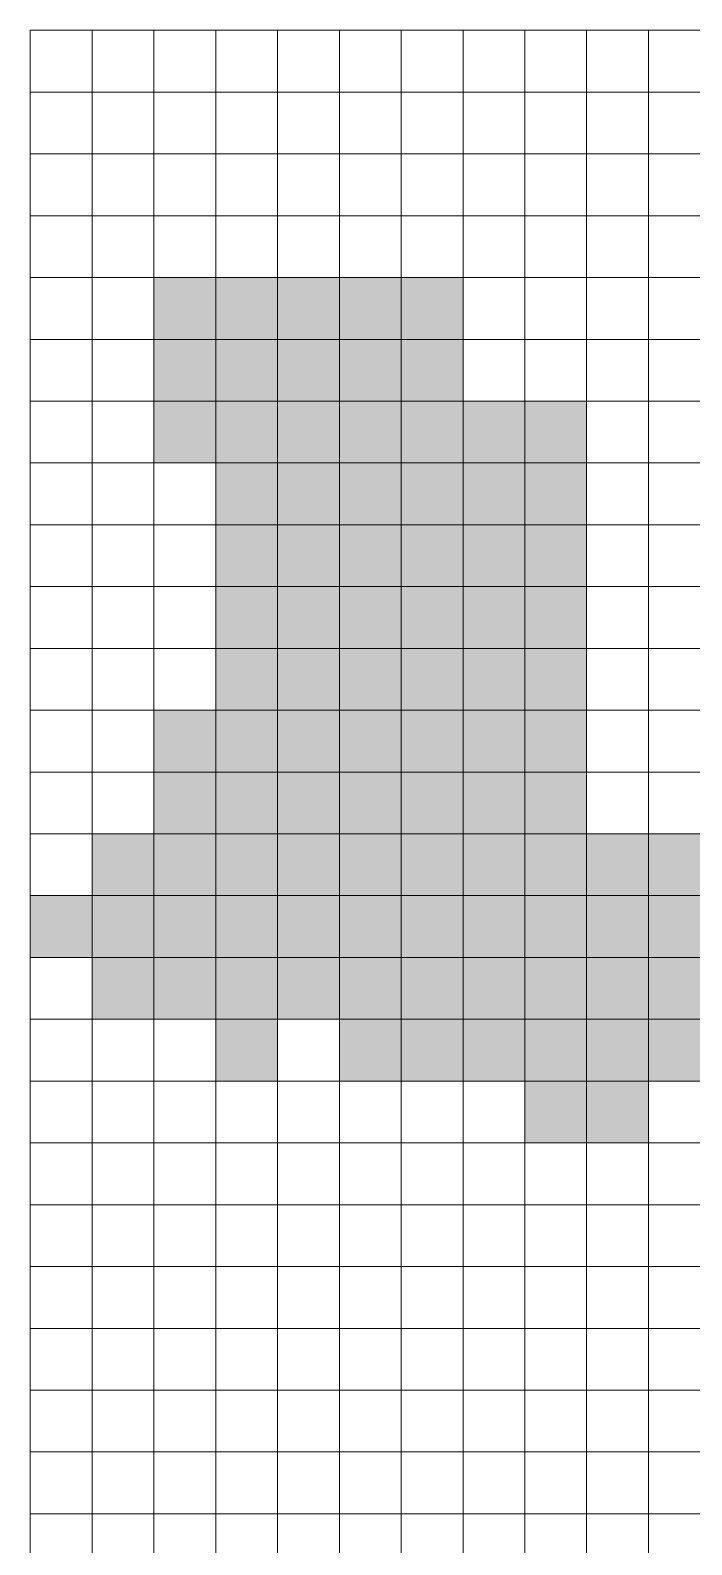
# Model space of a CAD drawing. Header units: millimetres. Extents: x 7481 to 272303, y 53290 to 107290.
# Drawn here: x 170005 to 180705, y 78790 to 103290 of the extents above; entities that cross this region are included whole.
import ezdxf

# ---------------------------------------------------------------- set-up
doc = ezdxf.new("R2010")
doc.units = ezdxf.units.MM
doc.layers.get('0').update_dxf_attribs({"lineweight": 0})
for name, color, linetype in [('l_square', 30, 'Continuous'), ('m_square', 40, 'Continuous'), ('n_green', 100, 'Continuous'), ('o_building', 252, 'Continuous'), ('river', 140, 'Continuous')]:
    doc.layers.add(name, color=color, linetype=linetype)

msp = doc.modelspace()

# ---------------------------------------------------------------- hatches: boundary and pattern name
at = {"layer": 'l_square'}
h = msp.add_hatch(color=256, dxfattribs=at)
h.dxf.hatch_style = 1
h.paths.add_polyline_path([(173005, 91290), (172005, 91290), (172005, 90290), (173005, 90290)])
h = msp.add_hatch(color=256, dxfattribs=at)
h.dxf.hatch_style = 1
h.paths.add_polyline_path([(174005, 91290), (173005, 91290), (173005, 90290), (174005, 90290)])
h = msp.add_hatch(color=256, dxfattribs=at)
h.dxf.hatch_style = 1
h.paths.add_polyline_path([(173005, 90290), (173005, 89290), (174005, 89290), (174005, 90290)])
h = msp.add_hatch(color=256, dxfattribs=at)
h.dxf.hatch_style = 1
h.paths.add_polyline_path([(178005, 87290), (177005, 87290), (177005, 86290), (178005, 86290)])
h = msp.add_hatch(color=256, dxfattribs=at)
h.dxf.hatch_style = 1
h.paths.add_polyline_path([(179005, 87290), (178005, 87290), (178005, 86290), (179005, 86290)])
h = msp.add_hatch(color=256, dxfattribs=at)
h.dxf.hatch_style = 1
h.paths.add_polyline_path([(180005, 87290), (179005, 87290), (179005, 86290), (180005, 86290)])
h = msp.add_hatch(color=256, dxfattribs=at)
h.dxf.hatch_style = 1
h.paths.add_polyline_path([(181005, 87290), (180005, 87290), (180005, 86290), (181005, 86290)])
h = msp.add_hatch(color=256, dxfattribs=at)
h.dxf.hatch_style = 1
h.paths.add_polyline_path([(179005, 86290), (178005, 86290), (178005, 85290), (179005, 85290)])
h = msp.add_hatch(color=256, dxfattribs=at)
h.dxf.hatch_style = 1
h.paths.add_polyline_path([(180005, 86290), (179005, 86290), (179005, 85290), (180005, 85290)])
at = {"layer": 'm_square'}
h = msp.add_hatch(color=256, dxfattribs=at)
h.dxf.hatch_style = 1
h.paths.add_polyline_path([(178005, 89290), (177005, 89290), (177005, 88290), (178005, 88290)])
h = msp.add_hatch(color=256, dxfattribs=at)
h.dxf.hatch_style = 1
h.paths.add_polyline_path([(172005, 88290), (171005, 88290), (171005, 87290), (172005, 87290)])
h = msp.add_hatch(color=256, dxfattribs=at)
h.dxf.hatch_style = 1
h.paths.add_polyline_path([(174005, 87290), (173005, 87290), (173005, 86290), (174005, 86290)])
at = {"layer": 'n_green'}
h = msp.add_hatch(color=256, dxfattribs=at)
h.dxf.hatch_style = 1
h.paths.add_polyline_path([(179005, 91290), (178005, 91290), (178005, 90290), (179005, 90290)])
h = msp.add_hatch(color=256, dxfattribs=at)
h.dxf.hatch_style = 1
h.paths.add_polyline_path([(175005, 90290), (174005, 90290), (174005, 89290), (175005, 89290)])
h = msp.add_hatch(color=256, dxfattribs=at)
h.dxf.hatch_style = 1
h.paths.add_polyline_path([(176005, 90290), (175005, 90290), (175005, 89290), (176005, 89290)])
h = msp.add_hatch(color=256, dxfattribs=at)
h.dxf.hatch_style = 1
h.paths.add_polyline_path([(177005, 90290), (176005, 90290), (176005, 89290), (177005, 89290)])
h = msp.add_hatch(color=256, dxfattribs=at)
h.dxf.hatch_style = 1
h.paths.add_polyline_path([(178005, 90290), (177005, 90290), (177005, 89290), (178005, 89290)])
h = msp.add_hatch(color=256, dxfattribs=at)
h.dxf.hatch_style = 1
h.paths.add_polyline_path([(179005, 90290), (178005, 90290), (178005, 89290), (179005, 89290)])
h = msp.add_hatch(color=256, dxfattribs=at)
h.dxf.hatch_style = 1
h.paths.add_polyline_path([(177005, 89290), (176005, 89290), (176005, 88290), (177005, 88290)])
h = msp.add_hatch(color=256, dxfattribs=at)
h.dxf.hatch_style = 1
h.paths.add_polyline_path([(176005, 87290), (175005, 87290), (175005, 86290), (176005, 86290)])
h = msp.add_hatch(color=256, dxfattribs=at)
h.dxf.hatch_style = 1
h.paths.add_polyline_path([(177005, 87290), (176005, 87290), (176005, 86290), (177005, 86290)])
at = {"layer": 'o_building'}
h = msp.add_hatch(color=256, dxfattribs=at)
h.dxf.hatch_style = 1
h.paths.add_polyline_path([(173005, 99290), (172005, 99290), (172005, 98290), (173005, 98290)])
h = msp.add_hatch(color=256, dxfattribs=at)
h.dxf.hatch_style = 1
h.paths.add_polyline_path([(174005, 99290), (173005, 99290), (173005, 98290), (174005, 98290)])
h = msp.add_hatch(color=256, dxfattribs=at)
h.dxf.hatch_style = 1
h.paths.add_polyline_path([(175005, 99290), (174005, 99290), (174005, 98290), (175005, 98290)])
h = msp.add_hatch(color=256, dxfattribs=at)
h.dxf.hatch_style = 1
h.paths.add_polyline_path([(176005, 99290), (175005, 99290), (175005, 98290), (176005, 98290)])
h = msp.add_hatch(color=256, dxfattribs=at)
h.dxf.hatch_style = 1
h.paths.add_polyline_path([(177005, 99290), (176005, 99290), (176005, 98290), (177005, 98290)])
h = msp.add_hatch(color=256, dxfattribs=at)
h.dxf.hatch_style = 1
h.paths.add_polyline_path([(173005, 98290), (172005, 98290), (172005, 97290), (173005, 97290)])
h = msp.add_hatch(color=256, dxfattribs=at)
h.dxf.hatch_style = 1
h.paths.add_polyline_path([(174005, 98290), (173005, 98290), (173005, 97290), (174005, 97290)])
h = msp.add_hatch(color=256, dxfattribs=at)
h.dxf.hatch_style = 1
h.paths.add_polyline_path([(175005, 98290), (174005, 98290), (174005, 97290), (175005, 97290)])
h = msp.add_hatch(color=256, dxfattribs=at)
h.dxf.hatch_style = 1
h.paths.add_polyline_path([(176005, 98290), (175005, 98290), (175005, 97290), (176005, 97290)])
h = msp.add_hatch(color=256, dxfattribs=at)
h.dxf.hatch_style = 1
h.paths.add_polyline_path([(177005, 98290), (176005, 98290), (176005, 97290), (177005, 97290)])
h = msp.add_hatch(color=256, dxfattribs=at)
h.dxf.hatch_style = 1
h.paths.add_polyline_path([(173005, 97290), (172005, 97290), (172005, 96290), (173005, 96290)])
h = msp.add_hatch(color=256, dxfattribs=at)
h.dxf.hatch_style = 1
h.paths.add_polyline_path([(174005, 97290), (173005, 97290), (173005, 96290), (174005, 96290)])
h = msp.add_hatch(color=256, dxfattribs=at)
h.dxf.hatch_style = 1
h.paths.add_polyline_path([(175005, 97290), (174005, 97290), (174005, 96290), (175005, 96290)])
h = msp.add_hatch(color=256, dxfattribs=at)
h.dxf.hatch_style = 1
h.paths.add_polyline_path([(176005, 97290), (175005, 97290), (175005, 96290), (176005, 96290)])
h = msp.add_hatch(color=256, dxfattribs=at)
h.dxf.hatch_style = 1
h.paths.add_polyline_path([(177005, 97290), (176005, 97290), (176005, 96290), (177005, 96290)])
h = msp.add_hatch(color=256, dxfattribs=at)
h.dxf.hatch_style = 1
h.paths.add_polyline_path([(178005, 97290), (177005, 97290), (177005, 96290), (178005, 96290)])
h = msp.add_hatch(color=256, dxfattribs=at)
h.dxf.hatch_style = 1
h.paths.add_polyline_path([(179005, 97290), (178005, 97290), (178005, 96290), (179005, 96290)])
h = msp.add_hatch(color=256, dxfattribs=at)
h.dxf.hatch_style = 1
h.paths.add_polyline_path([(174005, 96290), (173005, 96290), (173005, 95290), (174005, 95290)])
h = msp.add_hatch(color=256, dxfattribs=at)
h.dxf.hatch_style = 1
h.paths.add_polyline_path([(175005, 96290), (174005, 96290), (174005, 95290), (175005, 95290)])
h = msp.add_hatch(color=256, dxfattribs=at)
h.dxf.hatch_style = 1
h.paths.add_polyline_path([(176005, 96290), (175005, 96290), (175005, 95290), (176005, 95290)])
h = msp.add_hatch(color=256, dxfattribs=at)
h.dxf.hatch_style = 1
h.paths.add_polyline_path([(177005, 96290), (176005, 96290), (176005, 95290), (177005, 95290)])
h = msp.add_hatch(color=256, dxfattribs=at)
h.dxf.hatch_style = 1
h.paths.add_polyline_path([(178005, 96290), (177005, 96290), (177005, 95290), (178005, 95290)])
h = msp.add_hatch(color=256, dxfattribs=at)
h.dxf.hatch_style = 1
h.paths.add_polyline_path([(179005, 96290), (178005, 96290), (178005, 95290), (179005, 95290)])
h = msp.add_hatch(color=256, dxfattribs=at)
h.dxf.hatch_style = 1
h.paths.add_polyline_path([(174005, 95290), (173005, 95290), (173005, 94290), (174005, 94290)])
h = msp.add_hatch(color=256, dxfattribs=at)
h.dxf.hatch_style = 1
h.paths.add_polyline_path([(175005, 95290), (174005, 95290), (174005, 94290), (175005, 94290)])
h = msp.add_hatch(color=256, dxfattribs=at)
h.dxf.hatch_style = 1
h.paths.add_polyline_path([(176005, 95290), (175005, 95290), (175005, 94290), (176005, 94290)])
h = msp.add_hatch(color=256, dxfattribs=at)
h.dxf.hatch_style = 1
h.paths.add_polyline_path([(177005, 95290), (176005, 95290), (176005, 94290), (177005, 94290)])
h = msp.add_hatch(color=256, dxfattribs=at)
h.dxf.hatch_style = 1
h.paths.add_polyline_path([(178005, 95290), (177005, 95290), (177005, 94290), (178005, 94290)])
h = msp.add_hatch(color=256, dxfattribs=at)
h.dxf.hatch_style = 1
h.paths.add_polyline_path([(179005, 95290), (178005, 95290), (178005, 94290), (179005, 94290)])
h = msp.add_hatch(color=256, dxfattribs=at)
h.dxf.hatch_style = 1
h.paths.add_polyline_path([(174005, 94290), (173005, 94290), (173005, 93290), (174005, 93290)])
h = msp.add_hatch(color=256, dxfattribs=at)
h.dxf.hatch_style = 1
h.paths.add_polyline_path([(175005, 94290), (174005, 94290), (174005, 93290), (175005, 93290)])
h = msp.add_hatch(color=256, dxfattribs=at)
h.dxf.hatch_style = 1
h.paths.add_polyline_path([(176005, 94290), (175005, 94290), (175005, 93290), (176005, 93290)])
h = msp.add_hatch(color=256, dxfattribs=at)
h.dxf.hatch_style = 1
h.paths.add_polyline_path([(177005, 94290), (176005, 94290), (176005, 93290), (177005, 93290)])
h = msp.add_hatch(color=256, dxfattribs=at)
h.dxf.hatch_style = 1
h.paths.add_polyline_path([(178005, 94290), (177005, 94290), (177005, 93290), (178005, 93290)])
h = msp.add_hatch(color=256, dxfattribs=at)
h.dxf.hatch_style = 1
h.paths.add_polyline_path([(179005, 94290), (178005, 94290), (178005, 93290), (179005, 93290)])
h = msp.add_hatch(color=256, dxfattribs=at)
h.dxf.hatch_style = 1
h.paths.add_polyline_path([(174005, 93290), (173005, 93290), (173005, 92290), (174005, 92290)])
h = msp.add_hatch(color=256, dxfattribs=at)
h.dxf.hatch_style = 1
h.paths.add_polyline_path([(175005, 93290), (174005, 93290), (174005, 92290), (175005, 92290)])
h = msp.add_hatch(color=256, dxfattribs=at)
h.dxf.hatch_style = 1
h.paths.add_polyline_path([(176005, 93290), (175005, 93290), (175005, 92290), (176005, 92290)])
h = msp.add_hatch(color=256, dxfattribs=at)
h.dxf.hatch_style = 1
h.paths.add_polyline_path([(177005, 93290), (176005, 93290), (176005, 92290), (177005, 92290)])
h = msp.add_hatch(color=256, dxfattribs=at)
h.dxf.hatch_style = 1
h.paths.add_polyline_path([(178005, 93290), (177005, 93290), (177005, 92290), (178005, 92290)])
h = msp.add_hatch(color=256, dxfattribs=at)
h.dxf.hatch_style = 1
h.paths.add_polyline_path([(179005, 93290), (178005, 93290), (178005, 92290), (179005, 92290)])
h = msp.add_hatch(color=256, dxfattribs=at)
h.dxf.hatch_style = 1
h.paths.add_polyline_path([(173005, 92290), (172005, 92290), (172005, 91290), (173005, 91290)])
h = msp.add_hatch(color=256, dxfattribs=at)
h.dxf.hatch_style = 1
h.paths.add_polyline_path([(174005, 92290), (173005, 92290), (173005, 91290), (174005, 91290)])
h = msp.add_hatch(color=256, dxfattribs=at)
h.dxf.hatch_style = 1
h.paths.add_polyline_path([(175005, 92290), (174005, 92290), (174005, 91290), (175005, 91290)])
h = msp.add_hatch(color=256, dxfattribs=at)
h.dxf.hatch_style = 1
h.paths.add_polyline_path([(176005, 92290), (175005, 92290), (175005, 91290), (176005, 91290)])
h = msp.add_hatch(color=256, dxfattribs=at)
h.dxf.hatch_style = 1
h.paths.add_polyline_path([(177005, 92290), (176005, 92290), (176005, 91290), (177005, 91290)])
h = msp.add_hatch(color=256, dxfattribs=at)
h.dxf.hatch_style = 1
h.paths.add_polyline_path([(178005, 92290), (177005, 92290), (177005, 91290), (178005, 91290)])
h = msp.add_hatch(color=256, dxfattribs=at)
h.dxf.hatch_style = 1
h.paths.add_polyline_path([(179005, 92290), (178005, 92290), (178005, 91290), (179005, 91290)])
h = msp.add_hatch(color=256, dxfattribs=at)
h.dxf.hatch_style = 1
h.paths.add_polyline_path([(175005, 91290), (174005, 91290), (174005, 90290), (175005, 90290)])
h = msp.add_hatch(color=256, dxfattribs=at)
h.dxf.hatch_style = 1
h.paths.add_polyline_path([(176005, 91290), (175005, 91290), (175005, 90290), (176005, 90290)])
h = msp.add_hatch(color=256, dxfattribs=at)
h.dxf.hatch_style = 1
h.paths.add_polyline_path([(177005, 91290), (176005, 91290), (176005, 90290), (177005, 90290)])
h = msp.add_hatch(color=256, dxfattribs=at)
h.dxf.hatch_style = 1
h.paths.add_polyline_path([(178005, 91290), (177005, 91290), (177005, 90290), (178005, 90290)])
at = {"layer": 'river'}
h = msp.add_hatch(color=256, dxfattribs=at)
h.dxf.hatch_style = 1
h.paths.add_polyline_path([(172005, 90290), (171005, 90290), (171005, 89290), (172005, 89290)])
h = msp.add_hatch(color=256, dxfattribs=at)
h.dxf.hatch_style = 1
h.paths.add_polyline_path([(172005, 90290), (171005, 90290), (171005, 89290), (172005, 89290)])
h = msp.add_hatch(color=256, dxfattribs=at)
h.dxf.hatch_style = 1
h.paths.add_polyline_path([(173005, 90290), (172005, 90290), (172005, 89290), (173005, 89290)])
h = msp.add_hatch(color=256, dxfattribs=at)
h.dxf.hatch_style = 1
h.paths.add_polyline_path([(180005, 90290), (179005, 90290), (179005, 89290), (180005, 89290)])
h = msp.add_hatch(color=256, dxfattribs=at)
h.dxf.hatch_style = 1
h.paths.add_polyline_path([(181005, 90290), (180005, 90290), (180005, 89290), (181005, 89290)])
h = msp.add_hatch(color=256, dxfattribs=at)
h.dxf.hatch_style = 1
h.paths.add_polyline_path([(171005, 89290), (170005, 89290), (170005, 88290), (171005, 88290)])
h = msp.add_hatch(color=256, dxfattribs=at)
h.dxf.hatch_style = 1
h.paths.add_polyline_path([(172005, 89290), (171005, 89290), (171005, 88290), (172005, 88290)])
h = msp.add_hatch(color=256, dxfattribs=at)
h.dxf.hatch_style = 1
h.paths.add_polyline_path([(173005, 89290), (172005, 89290), (172005, 88290), (173005, 88290)])
h = msp.add_hatch(color=256, dxfattribs=at)
h.dxf.hatch_style = 1
h.paths.add_polyline_path([(174005, 89290), (173005, 89290), (173005, 88290), (174005, 88290)])
h = msp.add_hatch(color=256, dxfattribs=at)
h.dxf.hatch_style = 1
h.paths.add_polyline_path([(175005, 89290), (174005, 89290), (174005, 88290), (175005, 88290)])
h = msp.add_hatch(color=256, dxfattribs=at)
h.dxf.hatch_style = 1
h.paths.add_polyline_path([(176005, 89290), (175005, 89290), (175005, 88290), (176005, 88290)])
h = msp.add_hatch(color=256, dxfattribs=at)
h.dxf.hatch_style = 1
h.paths.add_polyline_path([(179005, 89290), (178005, 89290), (178005, 88290), (179005, 88290)])
h = msp.add_hatch(color=256, dxfattribs=at)
h.dxf.hatch_style = 1
h.paths.add_polyline_path([(180005, 89290), (179005, 89290), (179005, 88290), (180005, 88290)])
h = msp.add_hatch(color=256, dxfattribs=at)
h.dxf.hatch_style = 1
h.paths.add_polyline_path([(181005, 89290), (180005, 89290), (180005, 88290), (181005, 88290)])
h = msp.add_hatch(color=256, dxfattribs=at)
h.dxf.hatch_style = 1
h.paths.add_polyline_path([(173005, 88290), (172005, 88290), (172005, 87290), (173005, 87290)])
h = msp.add_hatch(color=256, dxfattribs=at)
h.dxf.hatch_style = 1
h.paths.add_polyline_path([(174005, 88290), (173005, 88290), (173005, 87290), (174005, 87290)])
h = msp.add_hatch(color=256, dxfattribs=at)
h.dxf.hatch_style = 1
h.paths.add_polyline_path([(175005, 88290), (174005, 88290), (174005, 87290), (175005, 87290)])
h = msp.add_hatch(color=256, dxfattribs=at)
h.dxf.hatch_style = 1
h.paths.add_polyline_path([(176005, 88290), (175005, 88290), (175005, 87290), (176005, 87290)])
h = msp.add_hatch(color=256, dxfattribs=at)
h.dxf.hatch_style = 1
h.paths.add_polyline_path([(177005, 88290), (176005, 88290), (176005, 87290), (177005, 87290)])
h = msp.add_hatch(color=256, dxfattribs=at)
h.dxf.hatch_style = 1
h.paths.add_polyline_path([(178005, 88290), (177005, 88290), (177005, 87290), (178005, 87290)])
h = msp.add_hatch(color=256, dxfattribs=at)
h.dxf.hatch_style = 1
h.paths.add_polyline_path([(179005, 88290), (178005, 88290), (178005, 87290), (179005, 87290)])
h = msp.add_hatch(color=256, dxfattribs=at)
h.dxf.hatch_style = 1
h.paths.add_polyline_path([(180005, 88290), (179005, 88290), (179005, 87290), (180005, 87290)])
h = msp.add_hatch(color=256, dxfattribs=at)
h.dxf.hatch_style = 1
h.paths.add_polyline_path([(181005, 88290), (180005, 88290), (180005, 87290), (181005, 87290)])

# ---------------------------------------------------------------- linework, layer by layer
for points in [[(170005, 102290), (171005, 102290), (171005, 103290), (170005, 103290)], [(171005, 102290), (172005, 102290), (172005, 103290), (171005, 103290)], [(172005, 102290), (173005, 102290), (173005, 103290), (172005, 103290)], [(173005, 102290), (174005, 102290), (174005, 103290), (173005, 103290)], [(174005, 102290), (175005, 102290), (175005, 103290), (174005, 103290)], [(175005, 102290), (176005, 102290), (176005, 103290), (175005, 103290)], [(176005, 102290), (177005, 102290), (177005, 103290), (176005, 103290)], [(177005, 102290), (178005, 102290), (178005, 103290), (177005, 103290)], [(178005, 102290), (179005, 102290), (179005, 103290), (178005, 103290)], [(179005, 102290), (180005, 102290), (180005, 103290), (179005, 103290)], [(180005, 102290), (181005, 102290), (181005, 103290), (180005, 103290)], [(170005, 101290), (171005, 101290), (171005, 102290), (170005, 102290)], [(171005, 101290), (172005, 101290), (172005, 102290), (171005, 102290)], [(172005, 101290), (173005, 101290), (173005, 102290), (172005, 102290)], [(173005, 101290), (174005, 101290), (174005, 102290), (173005, 102290)], [(174005, 101290), (175005, 101290), (175005, 102290), (174005, 102290)], [(175005, 101290), (176005, 101290), (176005, 102290), (175005, 102290)], [(176005, 101290), (177005, 101290), (177005, 102290), (176005, 102290)], [(177005, 101290), (178005, 101290), (178005, 102290), (177005, 102290)], [(178005, 101290), (179005, 101290), (179005, 102290), (178005, 102290)], [(179005, 101290), (180005, 101290), (180005, 102290), (179005, 102290)], [(180005, 101290), (181005, 101290), (181005, 102290), (180005, 102290)], [(170005, 100290), (171005, 100290), (171005, 101290), (170005, 101290)], [(171005, 100290), (172005, 100290), (172005, 101290), (171005, 101290)], [(172005, 100290), (173005, 100290), (173005, 101290), (172005, 101290)], [(173005, 100290), (174005, 100290), (174005, 101290), (173005, 101290)], [(174005, 100290), (175005, 100290), (175005, 101290), (174005, 101290)], [(175005, 100290), (176005, 100290), (176005, 101290), (175005, 101290)], [(176005, 100290), (177005, 100290), (177005, 101290), (176005, 101290)], [(177005, 100290), (178005, 100290), (178005, 101290), (177005, 101290)], [(178005, 100290), (179005, 100290), (179005, 101290), (178005, 101290)], [(179005, 100290), (180005, 100290), (180005, 101290), (179005, 101290)], [(180005, 100290), (181005, 100290), (181005, 101290), (180005, 101290)], [(170005, 99290), (171005, 99290), (171005, 100290), (170005, 100290)], [(171005, 99290), (172005, 99290), (172005, 100290), (171005, 100290)], [(172005, 99290), (173005, 99290), (173005, 100290), (172005, 100290)], [(173005, 99290), (174005, 99290), (174005, 100290), (173005, 100290)], [(174005, 99290), (175005, 99290), (175005, 100290), (174005, 100290)], [(175005, 99290), (176005, 99290), (176005, 100290), (175005, 100290)], [(176005, 99290), (177005, 99290), (177005, 100290), (176005, 100290)], [(177005, 99290), (178005, 99290), (178005, 100290), (177005, 100290)], [(178005, 99290), (179005, 99290), (179005, 100290), (178005, 100290)], [(179005, 99290), (180005, 99290), (180005, 100290), (179005, 100290)], [(180005, 99290), (181005, 99290), (181005, 100290), (180005, 100290)], [(170005, 98290), (171005, 98290), (171005, 99290), (170005, 99290)], [(171005, 98290), (172005, 98290), (172005, 99290), (171005, 99290)], [(172005, 98290), (173005, 98290), (173005, 99290), (172005, 99290)], [(173005, 98290), (174005, 98290), (174005, 99290), (173005, 99290)], [(174005, 98290), (175005, 98290), (175005, 99290), (174005, 99290)], [(175005, 98290), (176005, 98290), (176005, 99290), (175005, 99290)], [(176005, 98290), (177005, 98290), (177005, 99290), (176005, 99290)], [(177005, 98290), (178005, 98290), (178005, 99290), (177005, 99290)], [(178005, 98290), (179005, 98290), (179005, 99290), (178005, 99290)], [(179005, 98290), (180005, 98290), (180005, 99290), (179005, 99290)], [(180005, 98290), (181005, 98290), (181005, 99290), (180005, 99290)], [(170005, 97290), (171005, 97290), (171005, 98290), (170005, 98290)], [(171005, 97290), (172005, 97290), (172005, 98290), (171005, 98290)], [(172005, 97290), (173005, 97290), (173005, 98290), (172005, 98290)], [(173005, 97290), (174005, 97290), (174005, 98290), (173005, 98290)], [(174005, 97290), (175005, 97290), (175005, 98290), (174005, 98290)], [(175005, 97290), (176005, 97290), (176005, 98290), (175005, 98290)], [(176005, 97290), (177005, 97290), (177005, 98290), (176005, 98290)], [(177005, 97290), (178005, 97290), (178005, 98290), (177005, 98290)], [(178005, 97290), (179005, 97290), (179005, 98290), (178005, 98290)], [(179005, 97290), (180005, 97290), (180005, 98290), (179005, 98290)], [(180005, 97290), (181005, 97290), (181005, 98290), (180005, 98290)], [(170005, 96290), (171005, 96290), (171005, 97290), (170005, 97290)], [(171005, 96290), (172005, 96290), (172005, 97290), (171005, 97290)], [(172005, 96290), (173005, 96290), (173005, 97290), (172005, 97290)], [(173005, 96290), (174005, 96290), (174005, 97290), (173005, 97290)], [(174005, 96290), (175005, 96290), (175005, 97290), (174005, 97290)], [(175005, 96290), (176005, 96290), (176005, 97290), (175005, 97290)], [(176005, 96290), (177005, 96290), (177005, 97290), (176005, 97290)], [(177005, 96290), (178005, 96290), (178005, 97290), (177005, 97290)], [(178005, 96290), (179005, 96290), (179005, 97290), (178005, 97290)], [(179005, 96290), (180005, 96290), (180005, 97290), (179005, 97290)], [(180005, 96290), (181005, 96290), (181005, 97290), (180005, 97290)], [(170005, 95290), (171005, 95290), (171005, 96290), (170005, 96290)], [(171005, 95290), (172005, 95290), (172005, 96290), (171005, 96290)], [(172005, 95290), (173005, 95290), (173005, 96290), (172005, 96290)], [(173005, 95290), (174005, 95290), (174005, 96290), (173005, 96290)], [(174005, 95290), (175005, 95290), (175005, 96290), (174005, 96290)], [(175005, 95290), (176005, 95290), (176005, 96290), (175005, 96290)], [(176005, 95290), (177005, 95290), (177005, 96290), (176005, 96290)], [(177005, 95290), (178005, 95290), (178005, 96290), (177005, 96290)], [(178005, 95290), (179005, 95290), (179005, 96290), (178005, 96290)], [(179005, 95290), (180005, 95290), (180005, 96290), (179005, 96290)], [(180005, 95290), (181005, 95290), (181005, 96290), (180005, 96290)], [(170005, 94290), (171005, 94290), (171005, 95290), (170005, 95290)], [(171005, 94290), (172005, 94290), (172005, 95290), (171005, 95290)], [(172005, 94290), (173005, 94290), (173005, 95290), (172005, 95290)], [(173005, 94290), (174005, 94290), (174005, 95290), (173005, 95290)], [(174005, 94290), (175005, 94290), (175005, 95290), (174005, 95290)], [(175005, 94290), (176005, 94290), (176005, 95290), (175005, 95290)], [(176005, 94290), (177005, 94290), (177005, 95290), (176005, 95290)], [(177005, 94290), (178005, 94290), (178005, 95290), (177005, 95290)], [(178005, 94290), (179005, 94290), (179005, 95290), (178005, 95290)], [(179005, 94290), (180005, 94290), (180005, 95290), (179005, 95290)], [(180005, 94290), (181005, 94290), (181005, 95290), (180005, 95290)], [(170005, 93290), (171005, 93290), (171005, 94290), (170005, 94290)], [(171005, 93290), (172005, 93290), (172005, 94290), (171005, 94290)], [(172005, 93290), (173005, 93290), (173005, 94290), (172005, 94290)], [(173005, 93290), (174005, 93290), (174005, 94290), (173005, 94290)], [(174005, 93290), (175005, 93290), (175005, 94290), (174005, 94290)], [(175005, 93290), (176005, 93290), (176005, 94290), (175005, 94290)], [(176005, 93290), (177005, 93290), (177005, 94290), (176005, 94290)], [(177005, 93290), (178005, 93290), (178005, 94290), (177005, 94290)], [(178005, 93290), (179005, 93290), (179005, 94290), (178005, 94290)], [(179005, 93290), (180005, 93290), (180005, 94290), (179005, 94290)], [(180005, 93290), (181005, 93290), (181005, 94290), (180005, 94290)], [(170005, 92290), (171005, 92290), (171005, 93290), (170005, 93290)], [(171005, 92290), (172005, 92290), (172005, 93290), (171005, 93290)], [(172005, 92290), (173005, 92290), (173005, 93290), (172005, 93290)], [(173005, 92290), (174005, 92290), (174005, 93290), (173005, 93290)], [(174005, 92290), (175005, 92290), (175005, 93290), (174005, 93290)], [(175005, 92290), (176005, 92290), (176005, 93290), (175005, 93290)], [(176005, 92290), (177005, 92290), (177005, 93290), (176005, 93290)], [(177005, 92290), (178005, 92290), (178005, 93290), (177005, 93290)], [(178005, 92290), (179005, 92290), (179005, 93290), (178005, 93290)], [(179005, 92290), (180005, 92290), (180005, 93290), (179005, 93290)], [(180005, 92290), (181005, 92290), (181005, 93290), (180005, 93290)], [(170005, 91290), (171005, 91290), (171005, 92290), (170005, 92290)], [(171005, 91290), (172005, 91290), (172005, 92290), (171005, 92290)], [(172005, 91290), (173005, 91290), (173005, 92290), (172005, 92290)], [(173005, 91290), (174005, 91290), (174005, 92290), (173005, 92290)], [(174005, 91290), (175005, 91290), (175005, 92290), (174005, 92290)], [(175005, 91290), (176005, 91290), (176005, 92290), (175005, 92290)], [(176005, 91290), (177005, 91290), (177005, 92290), (176005, 92290)], [(177005, 91290), (178005, 91290), (178005, 92290), (177005, 92290)], [(178005, 91290), (179005, 91290), (179005, 92290), (178005, 92290)], [(179005, 91290), (180005, 91290), (180005, 92290), (179005, 92290)], [(180005, 91290), (181005, 91290), (181005, 92290), (180005, 92290)], [(170005, 90290), (171005, 90290), (171005, 91290), (170005, 91290)], [(171005, 90290), (172005, 90290), (172005, 91290), (171005, 91290)], [(172005, 90290), (173005, 90290), (173005, 91290), (172005, 91290)], [(173005, 90290), (174005, 90290), (174005, 91290), (173005, 91290)], [(174005, 90290), (175005, 90290), (175005, 91290), (174005, 91290)], [(175005, 90290), (176005, 90290), (176005, 91290), (175005, 91290)], [(176005, 90290), (177005, 90290), (177005, 91290), (176005, 91290)], [(177005, 90290), (178005, 90290), (178005, 91290), (177005, 91290)], [(178005, 90290), (179005, 90290), (179005, 91290), (178005, 91290)], [(179005, 90290), (180005, 90290), (180005, 91290), (179005, 91290)], [(180005, 90290), (181005, 90290), (181005, 91290), (180005, 91290)], [(170005, 89290), (171005, 89290), (171005, 90290), (170005, 90290)], [(171005, 89290), (172005, 89290), (172005, 90290), (171005, 90290)], [(172005, 89290), (173005, 89290), (173005, 90290), (172005, 90290)], [(173005, 89290), (174005, 89290), (174005, 90290), (173005, 90290)], [(174005, 89290), (175005, 89290), (175005, 90290), (174005, 90290)], [(175005, 89290), (176005, 89290), (176005, 90290), (175005, 90290)], [(176005, 89290), (177005, 89290), (177005, 90290), (176005, 90290)], [(177005, 89290), (178005, 89290), (178005, 90290), (177005, 90290)], [(178005, 89290), (179005, 89290), (179005, 90290), (178005, 90290)], [(179005, 89290), (180005, 89290), (180005, 90290), (179005, 90290)], [(180005, 89290), (181005, 89290), (181005, 90290), (180005, 90290)], [(170005, 88290), (171005, 88290), (171005, 89290), (170005, 89290)], [(171005, 88290), (172005, 88290), (172005, 89290), (171005, 89290)], [(172005, 88290), (173005, 88290), (173005, 89290), (172005, 89290)], [(173005, 88290), (174005, 88290), (174005, 89290), (173005, 89290)], [(174005, 88290), (175005, 88290), (175005, 89290), (174005, 89290)], [(175005, 88290), (176005, 88290), (176005, 89290), (175005, 89290)], [(176005, 88290), (177005, 88290), (177005, 89290), (176005, 89290)], [(177005, 88290), (178005, 88290), (178005, 89290), (177005, 89290)], [(178005, 88290), (179005, 88290), (179005, 89290), (178005, 89290)], [(179005, 88290), (180005, 88290), (180005, 89290), (179005, 89290)], [(180005, 88290), (181005, 88290), (181005, 89290), (180005, 89290)], [(170005, 87290), (171005, 87290), (171005, 88290), (170005, 88290)], [(171005, 87290), (172005, 87290), (172005, 88290), (171005, 88290)], [(172005, 87290), (173005, 87290), (173005, 88290), (172005, 88290)], [(173005, 87290), (174005, 87290), (174005, 88290), (173005, 88290)], [(174005, 87290), (175005, 87290), (175005, 88290), (174005, 88290)], [(175005, 87290), (176005, 87290), (176005, 88290), (175005, 88290)], [(176005, 87290), (177005, 87290), (177005, 88290), (176005, 88290)], [(177005, 87290), (178005, 87290), (178005, 88290), (177005, 88290)], [(178005, 87290), (179005, 87290), (179005, 88290), (178005, 88290)], [(179005, 87290), (180005, 87290), (180005, 88290), (179005, 88290)], [(180005, 87290), (181005, 87290), (181005, 88290), (180005, 88290)], [(170005, 86290), (171005, 86290), (171005, 87290), (170005, 87290)], [(171005, 86290), (172005, 86290), (172005, 87290), (171005, 87290)], [(172005, 86290), (173005, 86290), (173005, 87290), (172005, 87290)], [(173005, 86290), (174005, 86290), (174005, 87290), (173005, 87290)], [(174005, 86290), (175005, 86290), (175005, 87290), (174005, 87290)], [(175005, 86290), (176005, 86290), (176005, 87290), (175005, 87290)], [(176005, 86290), (177005, 86290), (177005, 87290), (176005, 87290)], [(177005, 86290), (178005, 86290), (178005, 87290), (177005, 87290)], [(178005, 86290), (179005, 86290), (179005, 87290), (178005, 87290)], [(179005, 86290), (180005, 86290), (180005, 87290), (179005, 87290)], [(180005, 86290), (181005, 86290), (181005, 87290), (180005, 87290)], [(170005, 85290), (171005, 85290), (171005, 86290), (170005, 86290)], [(171005, 85290), (172005, 85290), (172005, 86290), (171005, 86290)], [(172005, 85290), (173005, 85290), (173005, 86290), (172005, 86290)], [(173005, 85290), (174005, 85290), (174005, 86290), (173005, 86290)], [(174005, 85290), (175005, 85290), (175005, 86290), (174005, 86290)], [(175005, 85290), (176005, 85290), (176005, 86290), (175005, 86290)], [(176005, 85290), (177005, 85290), (177005, 86290), (176005, 86290)], [(177005, 85290), (178005, 85290), (178005, 86290), (177005, 86290)], [(178005, 85290), (179005, 85290), (179005, 86290), (178005, 86290)], [(179005, 85290), (180005, 85290), (180005, 86290), (179005, 86290)], [(180005, 85290), (181005, 85290), (181005, 86290), (180005, 86290)], [(170005, 84290), (171005, 84290), (171005, 85290), (170005, 85290)], [(171005, 84290), (172005, 84290), (172005, 85290), (171005, 85290)], [(172005, 84290), (173005, 84290), (173005, 85290), (172005, 85290)], [(173005, 84290), (174005, 84290), (174005, 85290), (173005, 85290)], [(174005, 84290), (175005, 84290), (175005, 85290), (174005, 85290)], [(175005, 84290), (176005, 84290), (176005, 85290), (175005, 85290)], [(176005, 84290), (177005, 84290), (177005, 85290), (176005, 85290)], [(177005, 84290), (178005, 84290), (178005, 85290), (177005, 85290)], [(178005, 84290), (179005, 84290), (179005, 85290), (178005, 85290)], [(179005, 84290), (180005, 84290), (180005, 85290), (179005, 85290)], [(180005, 84290), (181005, 84290), (181005, 85290), (180005, 85290)], [(170005, 83290), (171005, 83290), (171005, 84290), (170005, 84290)], [(171005, 83290), (172005, 83290), (172005, 84290), (171005, 84290)], [(172005, 83290), (173005, 83290), (173005, 84290), (172005, 84290)], [(173005, 83290), (174005, 83290), (174005, 84290), (173005, 84290)], [(174005, 83290), (175005, 83290), (175005, 84290), (174005, 84290)], [(175005, 83290), (176005, 83290), (176005, 84290), (175005, 84290)], [(176005, 83290), (177005, 83290), (177005, 84290), (176005, 84290)], [(177005, 83290), (178005, 83290), (178005, 84290), (177005, 84290)], [(178005, 83290), (179005, 83290), (179005, 84290), (178005, 84290)], [(179005, 83290), (180005, 83290), (180005, 84290), (179005, 84290)], [(180005, 83290), (181005, 83290), (181005, 84290), (180005, 84290)], [(170005, 82290), (171005, 82290), (171005, 83290), (170005, 83290)], [(171005, 82290), (172005, 82290), (172005, 83290), (171005, 83290)], [(172005, 82290), (173005, 82290), (173005, 83290), (172005, 83290)], [(173005, 82290), (174005, 82290), (174005, 83290), (173005, 83290)], [(174005, 82290), (175005, 82290), (175005, 83290), (174005, 83290)], [(175005, 82290), (176005, 82290), (176005, 83290), (175005, 83290)], [(176005, 82290), (177005, 82290), (177005, 83290), (176005, 83290)], [(177005, 82290), (178005, 82290), (178005, 83290), (177005, 83290)], [(178005, 82290), (179005, 82290), (179005, 83290), (178005, 83290)], [(179005, 82290), (180005, 82290), (180005, 83290), (179005, 83290)], [(180005, 82290), (181005, 82290), (181005, 83290), (180005, 83290)], [(170005, 81290), (171005, 81290), (171005, 82290), (170005, 82290)], [(171005, 81290), (172005, 81290), (172005, 82290), (171005, 82290)], [(172005, 81290), (173005, 81290), (173005, 82290), (172005, 82290)], [(173005, 81290), (174005, 81290), (174005, 82290), (173005, 82290)], [(174005, 81290), (175005, 81290), (175005, 82290), (174005, 82290)], [(175005, 81290), (176005, 81290), (176005, 82290), (175005, 82290)], [(176005, 81290), (177005, 81290), (177005, 82290), (176005, 82290)], [(177005, 81290), (178005, 81290), (178005, 82290), (177005, 82290)], [(178005, 81290), (179005, 81290), (179005, 82290), (178005, 82290)], [(179005, 81290), (180005, 81290), (180005, 82290), (179005, 82290)], [(180005, 81290), (181005, 81290), (181005, 82290), (180005, 82290)], [(170005, 80290), (171005, 80290), (171005, 81290), (170005, 81290)], [(171005, 80290), (172005, 80290), (172005, 81290), (171005, 81290)], [(172005, 80290), (173005, 80290), (173005, 81290), (172005, 81290)], [(173005, 80290), (174005, 80290), (174005, 81290), (173005, 81290)], [(174005, 80290), (175005, 80290), (175005, 81290), (174005, 81290)], [(175005, 80290), (176005, 80290), (176005, 81290), (175005, 81290)], [(176005, 80290), (177005, 80290), (177005, 81290), (176005, 81290)], [(177005, 80290), (178005, 80290), (178005, 81290), (177005, 81290)], [(178005, 80290), (179005, 80290), (179005, 81290), (178005, 81290)], [(179005, 80290), (180005, 80290), (180005, 81290), (179005, 81290)], [(180005, 80290), (181005, 80290), (181005, 81290), (180005, 81290)], [(170005, 79290), (171005, 79290), (171005, 80290), (170005, 80290)], [(171005, 79290), (172005, 79290), (172005, 80290), (171005, 80290)], [(172005, 79290), (173005, 79290), (173005, 80290), (172005, 80290)], [(173005, 79290), (174005, 79290), (174005, 80290), (173005, 80290)], [(174005, 79290), (175005, 79290), (175005, 80290), (174005, 80290)], [(175005, 79290), (176005, 79290), (176005, 80290), (175005, 80290)], [(176005, 79290), (177005, 79290), (177005, 80290), (176005, 80290)], [(177005, 79290), (178005, 79290), (178005, 80290), (177005, 80290)], [(178005, 79290), (179005, 79290), (179005, 80290), (178005, 80290)], [(179005, 79290), (180005, 79290), (180005, 80290), (179005, 80290)], [(180005, 79290), (181005, 79290), (181005, 80290), (180005, 80290)], [(170005, 78290), (171005, 78290), (171005, 79290), (170005, 79290)], [(171005, 78290), (172005, 78290), (172005, 79290), (171005, 79290)], [(172005, 78290), (173005, 78290), (173005, 79290), (172005, 79290)], [(173005, 78290), (174005, 78290), (174005, 79290), (173005, 79290)], [(174005, 78290), (175005, 78290), (175005, 79290), (174005, 79290)], [(175005, 78290), (176005, 78290), (176005, 79290), (175005, 79290)], [(176005, 78290), (177005, 78290), (177005, 79290), (176005, 79290)], [(177005, 78290), (178005, 78290), (178005, 79290), (177005, 79290)], [(178005, 78290), (179005, 78290), (179005, 79290), (178005, 79290)], [(179005, 78290), (180005, 78290), (180005, 79290), (179005, 79290)], [(180005, 78290), (181005, 78290), (181005, 79290), (180005, 79290)]]:
    msp.add_lwpolyline(points, close=True)

doc.saveas('drawing.dxf')
